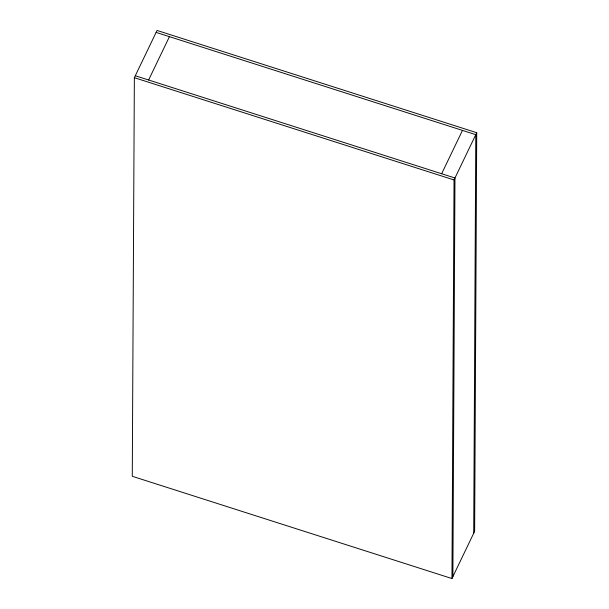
<?xml version="1.0" encoding="UTF-8"?>
<svg xmlns="http://www.w3.org/2000/svg" width="609" height="609" viewBox="0 0 609 609"><rect width="100%" height="100%" fill="white"/><g stroke="black" fill="none" stroke-linecap="round" stroke-linejoin="round"><path stroke-width="0.91" d="M134.361 77.686L132.275 476.291L451.947 578.55L474.639 531.314L476.725 132.709L157.053 30.45L134.361 77.686L454.032 179.952L451.947 578.55M452.883 576.601L454.969 178.003L135.297 75.737M473.703 533.263L475.789 134.665L156.117 32.399M148.619 80L169.439 36.662M441.647 173.74L462.467 130.402M454.032 179.952L476.725 132.709"/></g></svg>
